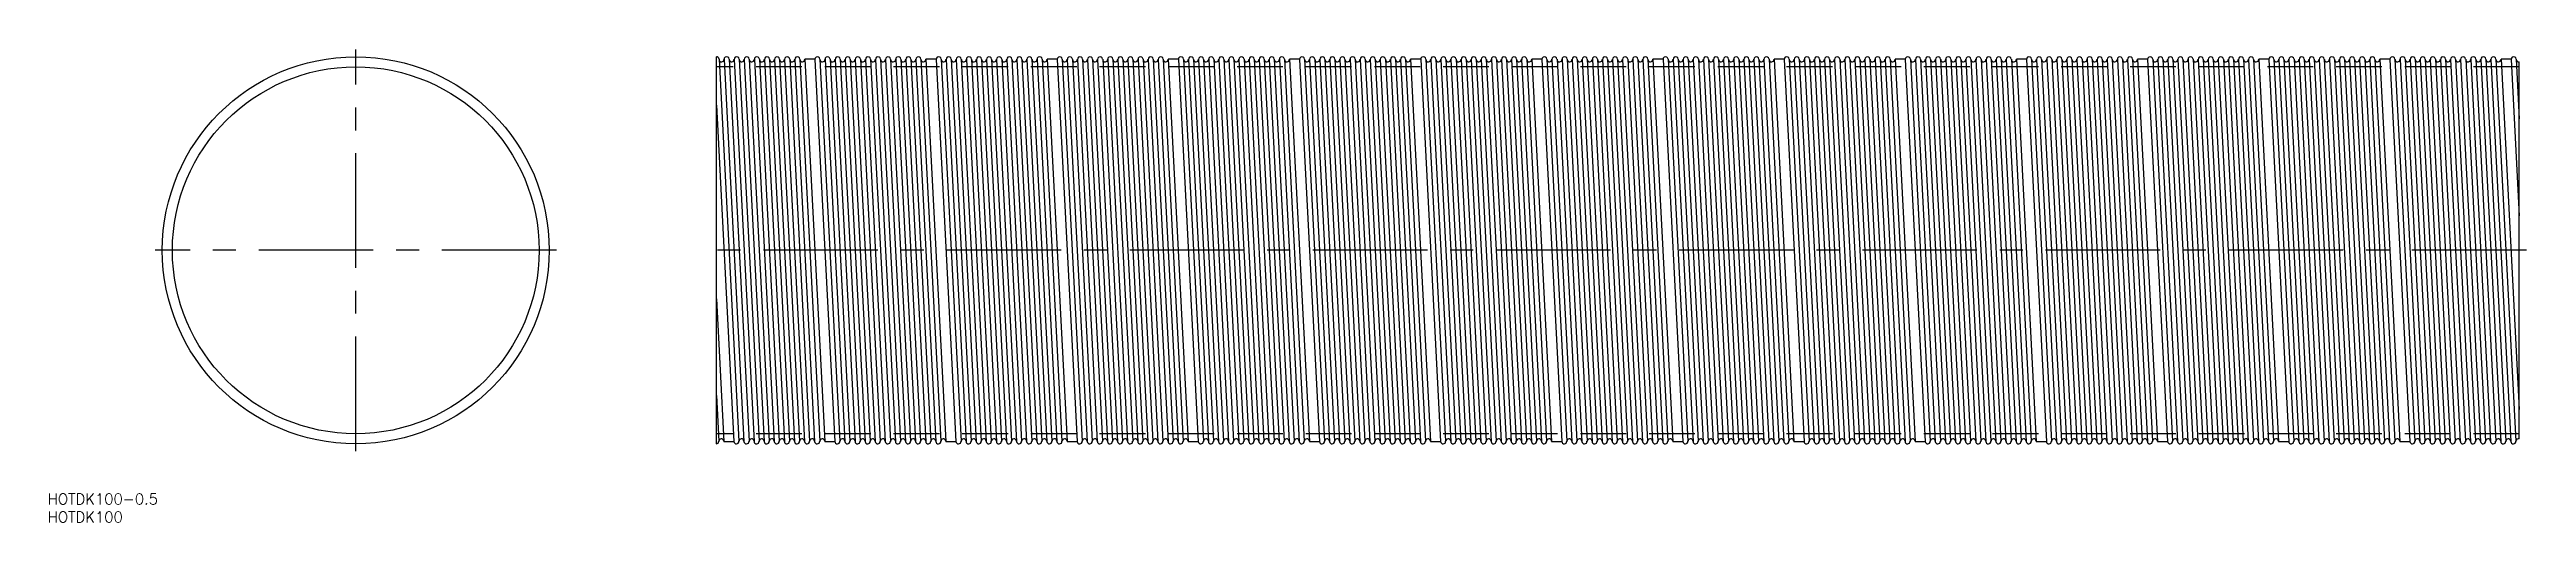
# Model space of a CAD drawing. Extents: x -85 to 602, y -75 to 56.
import ezdxf

# ---------------------------------------------------------------- set-up
doc = ezdxf.new("R2010")
doc.units = 0
doc.linetypes.add('CENTER', pattern=[50.8, 31.75, -6.35, 6.35, -6.35])
doc.linetypes.add('DASHED', pattern=[19.05, 12.7, -6.35])
doc.layers.get('0').update_dxf_attribs({"linetype": 'CONTINUOUS'})
doc.layers.add('CENTER', color=1, linetype='CENTER')
doc.styles.get("Standard").update_dxf_attribs({"font": 'txt.shx', "height": 3, "bigfont": 'bigfont.shx'})

msp = doc.modelspace()

# ---------------------------------------------------------------- linework, layer by layer
at = {"color": 7, "linetype": 'CONTINUOUS'}
for p, q in [((100, -53.65), (100, 53.65)), ((100.74, 52.99), (106.26, -52.91)), ((102.14, 52.91), (107.66, -52.99)), ((103.54, 52.99), (109.06, -52.91)), ((104.94, 52.91), (110.46, -52.99)), ((106.34, 52.99), (111.86, -52.91)), ((107.74, 52.91), (113.26, -52.99)), ((109.14, 52.99), (114.66, -52.91)), ((110.54, 52.91), (116.06, -52.99)), ((111.94, 52.99), (117.46, -52.91)), ((113.34, 52.91), (118.86, -52.99)), ((114.74, 52.99), (120.26, -52.91)), ((116.14, 52.91), (121.66, -52.99)), ((117.54, 52.99), (123.06, -52.91)), ((118.94, 52.91), (124.46, -52.99)), ((120.34, 52.99), (125.86, -52.91)), ((121.74, 52.91), (127.26, -52.99)), ((123.14, 52.99), (128.66, -52.91)), ((124.54, 52.95), (130.06, -52.95)), ((127.34, 52.95), (124.54, 52.95)), ((127.34, 52.91), (132.86, -52.99)), ((128.74, 52.99), (134.26, -52.91)), ((130.14, 52.91), (135.66, -52.99)), ((131.54, 52.99), (137.06, -52.91)), ((132.94, 52.91), (138.46, -52.99)), ((134.34, 52.99), (139.86, -52.91)), ((135.74, 52.91), (141.26, -52.99)), ((137.14, 52.99), (142.66, -52.91)), ((138.54, 52.91), (144.06, -52.99)), ((139.94, 52.99), (145.46, -52.91)), ((141.34, 52.91), (146.86, -52.99)), ((142.74, 52.99), (148.26, -52.91)), ((144.14, 52.91), (149.66, -52.99)), ((145.54, 52.99), (151.06, -52.91)), ((146.94, 52.91), (152.46, -52.99)), ((148.34, 52.99), (153.86, -52.91)), ((149.74, 52.91), (155.26, -52.99)), ((151.14, 52.99), (156.66, -52.91)), ((152.54, 52.91), (158.06, -52.99)), ((153.94, 52.99), (159.46, -52.91)), ((155.34, 52.91), (160.86, -52.99)), ((156.74, 52.99), (162.26, -52.91)), ((158.14, 52.95), (163.66, -52.95)), ((160.94, 52.95), (158.14, 52.95)), ((160.94, 52.91), (166.46, -52.99)), ((162.34, 52.99), (167.86, -52.91)), ((163.74, 52.91), (169.26, -52.99)), ((165.14, 52.99), (170.66, -52.91)), ((166.54, 52.91), (172.06, -52.99)), ((167.94, 52.99), (173.46, -52.91)), ((169.34, 52.91), (174.86, -52.99)), ((170.74, 52.99), (176.26, -52.91)), ((172.14, 52.91), (177.66, -52.99)), ((173.54, 52.99), (179.06, -52.91)), ((174.94, 52.91), (180.46, -52.99)), ((176.34, 52.99), (181.86, -52.91)), ((177.74, 52.91), (183.26, -52.99)), ((179.14, 52.99), (184.66, -52.91)), ((180.54, 52.91), (186.06, -52.99)), ((181.94, 52.99), (187.46, -52.91)), ((183.34, 52.91), (188.86, -52.99)), ((184.74, 52.99), (190.26, -52.91)), ((186.14, 52.91), (191.66, -52.99)), ((187.54, 52.99), (193.06, -52.91)), ((188.94, 52.91), (194.46, -52.99)), ((190.34, 52.99), (195.86, -52.91)), ((191.74, 52.95), (197.26, -52.95)), ((194.54, 52.95), (191.74, 52.95)), ((194.54, 52.91), (200.06, -52.99)), ((195.94, 52.99), (201.46, -52.91)), ((197.34, 52.91), (202.86, -52.99)), ((198.74, 52.99), (204.26, -52.91)), ((200.14, 52.91), (205.66, -52.99)), ((201.54, 52.99), (207.06, -52.91)), ((202.94, 52.91), (208.46, -52.99)), ((204.34, 52.99), (209.86, -52.91)), ((205.74, 52.91), (211.26, -52.99)), ((207.14, 52.99), (212.66, -52.91)), ((208.54, 52.91), (214.06, -52.99)), ((209.94, 52.99), (215.46, -52.91)), ((211.34, 52.91), (216.86, -52.99)), ((212.74, 52.99), (218.26, -52.91)), ((214.14, 52.91), (219.66, -52.99)), ((215.54, 52.99), (221.06, -52.91)), ((216.94, 52.91), (222.46, -52.99)), ((218.34, 52.99), (223.86, -52.91)), ((219.74, 52.91), (225.26, -52.99)), ((221.14, 52.99), (226.66, -52.91)), ((222.54, 52.91), (228.06, -52.99)), ((223.94, 52.99), (229.46, -52.91)), ((225.34, 52.95), (230.86, -52.95)), ((228.14, 52.95), (225.34, 52.95)), ((228.14, 52.91), (233.66, -52.99)), ((229.54, 52.99), (235.06, -52.91)), ((230.94, 52.91), (236.46, -52.99)), ((232.34, 52.99), (237.86, -52.91)), ((233.74, 52.91), (239.26, -52.99)), ((235.14, 52.99), (240.66, -52.91)), ((236.54, 52.91), (242.06, -52.99)), ((237.94, 52.99), (243.46, -52.91)), ((239.34, 52.91), (244.86, -52.99)), ((240.74, 52.99), (246.26, -52.91)), ((242.14, 52.91), (247.66, -52.99)), ((243.54, 52.99), (249.06, -52.91)), ((244.94, 52.91), (250.46, -52.99)), ((246.34, 52.99), (251.86, -52.91)), ((247.74, 52.91), (253.26, -52.99)), ((249.14, 52.99), (254.66, -52.91)), ((250.54, 52.91), (256.06, -52.99)), ((251.94, 52.99), (257.46, -52.91)), ((253.34, 52.91), (258.86, -52.99)), ((254.74, 52.99), (260.26, -52.91)), ((256.14, 52.91), (261.66, -52.99)), ((257.54, 52.99), (263.06, -52.91)), ((258.94, 52.95), (264.46, -52.95)), ((261.74, 52.95), (258.94, 52.95)), ((261.74, 52.91), (267.26, -52.99)), ((263.14, 52.99), (268.66, -52.91)), ((264.54, 52.91), (270.06, -52.99)), ((265.94, 52.99), (271.46, -52.91)), ((267.34, 52.91), (272.86, -52.99)), ((268.74, 52.99), (274.26, -52.91)), ((270.14, 52.91), (275.66, -52.99)), ((271.54, 52.99), (277.06, -52.91)), ((272.94, 52.91), (278.46, -52.99)), ((274.34, 52.99), (279.86, -52.91)), ((275.74, 52.91), (281.26, -52.99)), ((277.14, 52.99), (282.66, -52.91)), ((278.54, 52.91), (284.06, -52.99)), ((279.94, 52.99), (285.46, -52.91)), ((281.34, 52.91), (286.86, -52.99)), ((282.74, 52.99), (288.26, -52.91)), ((284.14, 52.91), (289.66, -52.99)), ((285.54, 52.99), (291.06, -52.91)), ((286.94, 52.91), (292.46, -52.99)), ((288.34, 52.99), (293.86, -52.91)), ((289.74, 52.91), (295.26, -52.99)), ((291.14, 52.99), (296.66, -52.91)), ((292.54, 52.95), (298.06, -52.95)), ((295.34, 52.95), (292.54, 52.95)), ((295.34, 52.91), (300.86, -52.99)), ((296.74, 52.99), (302.26, -52.91)), ((298.14, 52.91), (303.66, -52.99)), ((299.54, 52.99), (305.06, -52.91)), ((300.94, 52.91), (306.46, -52.99)), ((302.34, 52.99), (307.86, -52.91)), ((303.74, 52.91), (309.26, -52.99)), ((305.14, 52.99), (310.66, -52.91)), ((306.54, 52.91), (312.06, -52.99)), ((307.94, 52.99), (313.46, -52.91)), ((309.34, 52.91), (314.86, -52.99)), ((310.74, 52.99), (316.26, -52.91)), ((312.14, 52.91), (317.66, -52.99)), ((313.54, 52.99), (319.06, -52.91)), ((314.94, 52.91), (320.46, -52.99)), ((316.34, 52.99), (321.86, -52.91)), ((317.74, 52.91), (323.26, -52.99)), ((319.14, 52.99), (324.66, -52.91)), ((320.54, 52.91), (326.06, -52.99)), ((321.94, 52.99), (327.46, -52.91)), ((323.34, 52.91), (328.86, -52.99)), ((324.74, 52.99), (330.26, -52.91)), ((326.14, 52.95), (331.66, -52.95)), ((328.94, 52.95), (326.14, 52.95)), ((328.94, 52.91), (334.46, -52.99)), ((330.34, 52.99), (335.86, -52.91)), ((331.74, 52.91), (337.26, -52.99)), ((333.14, 52.99), (338.66, -52.91)), ((334.54, 52.91), (340.06, -52.99)), ((335.94, 52.99), (341.46, -52.91)), ((337.34, 52.91), (342.86, -52.99)), ((338.74, 52.99), (344.26, -52.91)), ((340.14, 52.91), (345.66, -52.99)), ((341.54, 52.99), (347.06, -52.91)), ((342.94, 52.91), (348.46, -52.99)), ((344.34, 52.99), (349.86, -52.91)), ((345.74, 52.91), (351.26, -52.99)), ((347.14, 52.99), (352.66, -52.91)), ((348.54, 52.91), (354.06, -52.99)), ((349.94, 52.99), (355.46, -52.91)), ((351.34, 52.91), (356.86, -52.99)), ((352.74, 52.99), (358.26, -52.91)), ((354.14, 52.91), (359.66, -52.99)), ((355.54, 52.99), (361.06, -52.91)), ((356.94, 52.91), (362.46, -52.99)), ((358.34, 52.99), (363.86, -52.91)), ((359.74, 52.95), (365.26, -52.95)), ((362.54, 52.95), (359.74, 52.95)), ((362.54, 52.91), (368.06, -52.99)), ((363.94, 52.99), (369.46, -52.91)), ((365.34, 52.91), (370.86, -52.99)), ((366.74, 52.99), (372.26, -52.91)), ((368.14, 52.91), (373.66, -52.99)), ((369.54, 52.99), (375.06, -52.91)), ((370.94, 52.91), (376.46, -52.99)), ((372.34, 52.99), (377.86, -52.91)), ((373.74, 52.91), (379.26, -52.99)), ((375.14, 52.99), (380.66, -52.91)), ((376.54, 52.91), (382.06, -52.99)), ((377.94, 52.99), (383.46, -52.91)), ((379.34, 52.91), (384.86, -52.99)), ((380.74, 52.99), (386.26, -52.91)), ((382.14, 52.91), (387.66, -52.99)), ((383.54, 52.99), (389.06, -52.91)), ((384.94, 52.91), (390.46, -52.99)), ((386.34, 52.99), (391.86, -52.91)), ((387.74, 52.91), (393.26, -52.99)), ((389.14, 52.99), (394.66, -52.91)), ((390.54, 52.91), (396.06, -52.99)), ((391.94, 52.99), (397.46, -52.91)), ((393.34, 52.95), (398.86, -52.95)), ((396.14, 52.95), (393.34, 52.95)), ((396.14, 52.91), (401.66, -52.99)), ((397.54, 52.99), (403.06, -52.91)), ((398.94, 52.91), (404.46, -52.99)), ((400.34, 52.99), (405.86, -52.91)), ((401.74, 52.91), (407.26, -52.99)), ((403.14, 52.99), (408.66, -52.91)), ((404.54, 52.91), (410.06, -52.99)), ((405.94, 52.99), (411.46, -52.91)), ((407.34, 52.91), (412.86, -52.99)), ((408.74, 52.99), (414.26, -52.91)), ((410.14, 52.91), (415.66, -52.99)), ((411.54, 52.99), (417.06, -52.91)), ((412.94, 52.91), (418.46, -52.99)), ((414.34, 52.99), (419.86, -52.91)), ((415.74, 52.91), (421.26, -52.99)), ((417.14, 52.99), (422.66, -52.91)), ((418.54, 52.91), (424.06, -52.99)), ((419.94, 52.99), (425.46, -52.91)), ((421.34, 52.91), (426.86, -52.99)), ((422.74, 52.99), (428.26, -52.91)), ((424.14, 52.91), (429.66, -52.99)), ((425.54, 52.99), (431.06, -52.91)), ((426.94, 52.95), (432.46, -52.95)), ((429.74, 52.95), (426.94, 52.95)), ((429.74, 52.91), (435.26, -52.99)), ((431.14, 52.99), (436.66, -52.91)), ((432.54, 52.91), (438.06, -52.99)), ((433.94, 52.99), (439.46, -52.91)), ((435.34, 52.91), (440.86, -52.99)), ((436.74, 52.99), (442.26, -52.91)), ((438.14, 52.91), (443.66, -52.99)), ((439.54, 52.99), (445.06, -52.91)), ((440.94, 52.91), (446.46, -52.99)), ((442.34, 52.99), (447.86, -52.91)), ((443.74, 52.91), (449.26, -52.99)), ((445.14, 52.99), (450.66, -52.91)), ((446.54, 52.91), (452.06, -52.99)), ((447.94, 52.99), (453.46, -52.91)), ((449.34, 52.91), (454.86, -52.99)), ((450.74, 52.99), (456.26, -52.91)), ((452.14, 52.91), (457.66, -52.99)), ((453.54, 52.99), (459.06, -52.91)), ((454.94, 52.91), (460.46, -52.99)), ((456.34, 52.99), (461.86, -52.91)), ((457.74, 52.91), (463.26, -52.99)), ((459.14, 52.99), (464.66, -52.91)), ((460.54, 52.95), (466.06, -52.95)), ((463.34, 52.95), (460.54, 52.95)), ((463.34, 52.91), (468.86, -52.99)), ((464.74, 52.99), (470.26, -52.91)), ((466.14, 52.91), (471.66, -52.99)), ((467.54, 52.99), (473.06, -52.91)), ((468.94, 52.91), (474.46, -52.99)), ((470.34, 52.99), (475.86, -52.91)), ((471.74, 52.91), (477.26, -52.99)), ((473.14, 52.99), (478.66, -52.91)), ((474.54, 52.91), (480.06, -52.99)), ((475.94, 52.99), (481.46, -52.91)), ((477.34, 52.91), (482.86, -52.99)), ((478.74, 52.99), (484.26, -52.91)), ((480.14, 52.91), (485.66, -52.99)), ((481.54, 52.99), (487.06, -52.91)), ((482.94, 52.91), (488.46, -52.99)), ((484.34, 52.99), (489.86, -52.91)), ((485.74, 52.91), (491.26, -52.99)), ((487.14, 52.99), (492.66, -52.91)), ((488.54, 52.91), (494.06, -52.99)), ((489.94, 52.99), (495.46, -52.91)), ((491.34, 52.91), (496.86, -52.99)), ((492.74, 52.99), (498.26, -52.91)), ((494.14, 52.95), (499.66, -52.95)), ((496.94, 52.95), (494.14, 52.95)), ((496.94, 52.91), (502.46, -52.99)), ((498.34, 52.99), (503.86, -52.91)), ((499.74, 52.91), (505.26, -52.99)), ((501.14, 52.99), (506.66, -52.91)), ((502.54, 52.91), (508.06, -52.99)), ((503.94, 52.99), (509.46, -52.91)), ((505.34, 52.91), (510.86, -52.99)), ((506.74, 52.99), (512.26, -52.91)), ((508.14, 52.91), (513.66, -52.99)), ((509.54, 52.99), (515.06, -52.91)), ((510.94, 52.91), (516.46, -52.99)), ((512.34, 52.99), (517.86, -52.91)), ((513.74, 52.91), (519.26, -52.99)), ((515.14, 52.99), (520.66, -52.91)), ((516.54, 52.91), (522.06, -52.99)), ((517.94, 52.99), (523.46, -52.91)), ((519.34, 52.91), (524.86, -52.99)), ((520.74, 52.99), (526.26, -52.91)), ((522.14, 52.91), (527.66, -52.99)), ((523.54, 52.99), (529.06, -52.91)), ((524.94, 52.91), (530.46, -52.99)), ((526.34, 52.99), (531.86, -52.91)), ((527.74, 52.95), (533.26, -52.95)), ((530.54, 52.95), (527.74, 52.95)), ((530.54, 52.91), (536.06, -52.99)), ((531.94, 52.99), (537.46, -52.91)), ((533.34, 52.91), (538.86, -52.99)), ((534.74, 52.99), (540.26, -52.91)), ((536.14, 52.91), (541.66, -52.99)), ((537.54, 52.99), (543.06, -52.91)), ((538.94, 52.91), (544.46, -52.99)), ((540.34, 52.99), (545.86, -52.91)), ((541.74, 52.91), (547.26, -52.99)), ((543.14, 52.99), (548.66, -52.91)), ((544.54, 52.91), (550.06, -52.99)), ((545.94, 52.99), (551.46, -52.91)), ((547.34, 52.91), (552.86, -52.99)), ((548.74, 52.99), (554.26, -52.91)), ((550.14, 52.91), (555.66, -52.99)), ((551.54, 52.99), (557.06, -52.91)), ((552.94, 52.91), (558.46, -52.99)), ((554.34, 52.99), (559.86, -52.91)), ((555.74, 52.91), (561.26, -52.99)), ((557.14, 52.99), (562.66, -52.91)), ((558.54, 52.91), (564.06, -52.99)), ((559.94, 52.99), (565.46, -52.91)), ((561.34, 52.95), (566.86, -52.95)), ((564.14, 52.95), (561.34, 52.95)), ((564.14, 52.91), (569.66, -52.99)), ((565.54, 52.99), (571.06, -52.91)), ((566.94, 52.91), (572.46, -52.99)), ((568.34, 52.99), (573.86, -52.91)), ((569.74, 52.91), (575.26, -52.99)), ((571.14, 52.99), (576.66, -52.91)), ((572.54, 52.91), (578.06, -52.99)), ((573.94, 52.99), (579.46, -52.91)), ((575.34, 52.91), (580.86, -52.99)), ((576.74, 52.99), (582.26, -52.91)), ((578.14, 52.91), (583.66, -52.99)), ((579.54, 52.99), (585.06, -52.91)), ((580.94, 52.91), (586.46, -52.99)), ((582.34, 52.99), (587.86, -52.91)), ((583.74, 52.91), (589.26, -52.99)), ((585.14, 52.99), (590.66, -52.91)), ((586.54, 52.91), (592.06, -52.99)), ((587.94, 52.99), (593.46, -52.91)), ((589.34, 52.91), (594.86, -52.99)), ((590.74, 52.99), (596.26, -52.91)), ((592.14, 52.91), (597.66, -52.99)), ((593.54, 52.99), (599.06, -52.91)), ((594.94, 52.95), (600, -44.09)), ((597.74, 52.95), (594.94, 52.95)), ((597.74, 52.91), (600, 9.56)), ((599.14, 52.99), (600, 36.42)), ((600, -52.29), (600, 52.27)), ((100, 40.22), (104.86, -52.99)), ((100, -13.42), (102.06, -52.95)), ((100, -40.22), (100.66, -52.91)), ((102.06, -52.95), (104.86, -52.95)), ((130.06, -52.95), (132.86, -52.95)), ((163.66, -52.95), (166.46, -52.95)), ((197.26, -52.95), (200.06, -52.95)), ((230.86, -52.95), (233.66, -52.95)), ((264.46, -52.95), (267.26, -52.95)), ((298.06, -52.95), (300.86, -52.95)), ((331.66, -52.95), (334.46, -52.95)), ((365.26, -52.95), (368.06, -52.95)), ((398.86, -52.95), (401.66, -52.95)), ((432.46, -52.95), (435.26, -52.95)), ((466.06, -52.95), (468.86, -52.95)), ((499.66, -52.95), (502.46, -52.95)), ((533.26, -52.95), (536.06, -52.95)), ((566.86, -52.95), (569.66, -52.95))]:
    msp.add_line(p, q, dxfattribs=at)
at = {"color": 3, "linetype": 'DASHED'}
for p, q in [((600, 50.85), (100, 50.85)), ((600, -50.85), (100, -50.85))]:
    msp.add_line(p, q, dxfattribs=at)
at = {"color": 7, "linetype": 'CONTINUOUS'}
for radius in [53.65, 50.85]:
    msp.add_circle((0, 0), radius, dxfattribs=at)
for centre, start, end in [((100.04, 52.95), 2.98756, 92.99163), ((101.44, 52.95), 187.21309, 0), ((102.84, 52.95), 2.98756, 182.98756), ((104.24, 52.95), 187.21309, 0), ((105.64, 52.95), 2.98756, 182.98756), ((107.04, 52.95), 187.21309, 0), ((108.44, 52.95), 2.98756, 182.98756), ((109.84, 52.95), 187.21309, 0), ((111.24, 52.95), 2.98756, 182.98756), ((112.64, 52.95), 187.21309, 0), ((114.04, 52.95), 2.98756, 182.98756), ((115.44, 52.95), 187.21309, 0), ((116.84, 52.95), 2.98756, 182.98756), ((118.24, 52.95), 187.21309, 0), ((119.64, 52.95), 2.98756, 182.98756), ((121.04, 52.95), 187.21309, 0), ((122.44, 52.95), 2.98756, 182.98756), ((123.84, 52.95), 187.21309, 0), ((128.04, 52.95), 2.98756, 182.98756), ((129.44, 52.95), 187.21309, 0), ((130.84, 52.95), 2.98756, 182.98756), ((132.24, 52.95), 187.21309, 0), ((133.64, 52.95), 2.98756, 182.98756), ((135.04, 52.95), 187.21309, 0), ((136.44, 52.95), 2.98756, 182.98756), ((137.84, 52.95), 187.21309, 0), ((139.24, 52.95), 2.98756, 182.98756), ((140.64, 52.95), 187.21309, 0), ((142.04, 52.95), 2.98756, 182.98756), ((143.44, 52.95), 187.21309, 0), ((144.84, 52.95), 2.98756, 182.98756), ((146.24, 52.95), 187.21309, 0), ((147.64, 52.95), 2.98756, 182.98756), ((149.04, 52.95), 187.21309, 0), ((150.44, 52.95), 2.98756, 182.98756), ((151.84, 52.95), 187.21309, 0), ((153.24, 52.95), 2.98756, 182.98756), ((154.64, 52.95), 187.21309, 0), ((156.04, 52.95), 2.98756, 182.98756), ((157.44, 52.95), 187.21309, 0), ((161.64, 52.95), 2.98756, 182.98756), ((163.04, 52.95), 187.21309, 0), ((164.44, 52.95), 2.98756, 182.98756), ((165.84, 52.95), 187.21309, 0), ((167.24, 52.95), 2.98756, 182.98756), ((168.64, 52.95), 187.21309, 0), ((170.04, 52.95), 2.98756, 182.98756), ((171.44, 52.95), 187.21309, 0), ((172.84, 52.95), 2.98756, 182.98756), ((174.24, 52.95), 187.21309, 0), ((175.64, 52.95), 2.98756, 182.98756), ((177.04, 52.95), 187.21309, 0), ((178.44, 52.95), 2.98756, 182.98756), ((179.84, 52.95), 187.21309, 0), ((181.24, 52.95), 2.98756, 182.98756), ((182.64, 52.95), 187.21309, 0), ((184.04, 52.95), 2.98756, 182.98756), ((185.44, 52.95), 187.21309, 0), ((186.84, 52.95), 2.98756, 182.98756), ((188.24, 52.95), 187.21309, 0), ((189.64, 52.95), 2.98756, 182.98756), ((191.04, 52.95), 187.21309, 0), ((195.24, 52.95), 2.98756, 182.98756), ((196.64, 52.95), 187.21309, 0), ((198.04, 52.95), 2.98756, 182.98756), ((199.44, 52.95), 187.21309, 0), ((200.84, 52.95), 2.98756, 182.98756), ((202.24, 52.95), 187.21309, 0), ((203.64, 52.95), 2.98756, 182.98756), ((205.04, 52.95), 187.21309, 0), ((206.44, 52.95), 2.98756, 182.98756), ((207.84, 52.95), 187.21309, 0), ((209.24, 52.95), 2.98756, 182.98756), ((210.64, 52.95), 187.21309, 0), ((212.04, 52.95), 2.98756, 182.98756), ((213.44, 52.95), 187.21309, 0), ((214.84, 52.95), 2.98756, 182.98756), ((216.24, 52.95), 187.21309, 0), ((217.64, 52.95), 2.98756, 182.98756), ((219.04, 52.95), 187.21309, 0), ((220.44, 52.95), 2.98756, 182.98756), ((221.84, 52.95), 187.21309, 0), ((223.24, 52.95), 2.98756, 182.98756), ((224.64, 52.95), 187.21309, 0), ((228.84, 52.95), 2.98756, 182.98756), ((230.24, 52.95), 187.21309, 0), ((231.64, 52.95), 2.98756, 182.98756), ((233.04, 52.95), 187.21309, 0), ((234.44, 52.95), 2.98756, 182.98756), ((235.84, 52.95), 187.21309, 0), ((237.24, 52.95), 2.98756, 182.98756), ((238.64, 52.95), 187.21309, 0), ((240.04, 52.95), 2.98756, 182.98756), ((241.44, 52.95), 187.21309, 0), ((242.84, 52.95), 2.98756, 182.98756), ((244.24, 52.95), 187.21309, 0), ((245.64, 52.95), 2.98756, 182.98756), ((247.04, 52.95), 187.21309, 0), ((248.44, 52.95), 2.98756, 182.98756), ((249.84, 52.95), 187.21309, 0), ((251.24, 52.95), 2.98756, 182.98756), ((252.64, 52.95), 187.21309, 0), ((254.04, 52.95), 2.98756, 182.98756), ((255.44, 52.95), 187.21309, 0), ((256.84, 52.95), 2.98756, 182.98756), ((258.24, 52.95), 187.21309, 0), ((262.44, 52.95), 2.98756, 182.98756), ((263.84, 52.95), 187.21309, 0), ((265.24, 52.95), 2.98756, 182.98756), ((266.64, 52.95), 187.21309, 0), ((268.04, 52.95), 2.98756, 182.98756), ((269.44, 52.95), 187.21309, 0), ((270.84, 52.95), 2.98756, 182.98756), ((272.24, 52.95), 187.21309, 0), ((273.64, 52.95), 2.98756, 182.98756), ((275.04, 52.95), 187.21309, 0), ((276.44, 52.95), 2.98756, 182.98756), ((277.84, 52.95), 187.21309, 0), ((279.24, 52.95), 2.98756, 182.98756), ((280.64, 52.95), 187.21309, 0), ((282.04, 52.95), 2.98756, 182.98756), ((283.44, 52.95), 187.21309, 0), ((284.84, 52.95), 2.98756, 182.98756), ((286.24, 52.95), 187.21309, 0), ((287.64, 52.95), 2.98756, 182.98756), ((289.04, 52.95), 187.21309, 0), ((290.44, 52.95), 2.98756, 182.98756), ((291.84, 52.95), 187.21309, 0), ((296.04, 52.95), 2.98756, 182.98756), ((297.44, 52.95), 187.21309, 0), ((298.84, 52.95), 2.98756, 182.98756), ((300.24, 52.95), 187.21309, 0), ((301.64, 52.95), 2.98756, 182.98756), ((303.04, 52.95), 187.21309, 0), ((304.44, 52.95), 2.98756, 182.98756), ((305.84, 52.95), 187.21309, 0), ((307.24, 52.95), 2.98756, 182.98756), ((308.64, 52.95), 187.21309, 0), ((310.04, 52.95), 2.98756, 182.98756), ((311.44, 52.95), 187.21309, 0), ((312.84, 52.95), 2.98756, 182.98756), ((314.24, 52.95), 187.21309, 0), ((315.64, 52.95), 2.98756, 182.98756), ((317.04, 52.95), 187.21309, 0), ((318.44, 52.95), 2.98756, 182.98756), ((319.84, 52.95), 187.21309, 0), ((321.24, 52.95), 2.98756, 182.98756), ((322.64, 52.95), 187.21309, 0), ((324.04, 52.95), 2.98756, 182.98756), ((325.44, 52.95), 187.21309, 0), ((329.64, 52.95), 2.98756, 182.98756), ((331.04, 52.95), 187.21309, 0), ((332.44, 52.95), 2.98756, 182.98756), ((333.84, 52.95), 187.21309, 0), ((335.24, 52.95), 2.98756, 182.98756), ((336.64, 52.95), 187.21309, 0), ((338.04, 52.95), 2.98756, 182.98756), ((339.44, 52.95), 187.21309, 0), ((340.84, 52.95), 2.98756, 182.98756), ((342.24, 52.95), 187.21309, 0), ((343.64, 52.95), 2.98756, 182.98756), ((345.04, 52.95), 187.21309, 0), ((346.44, 52.95), 2.98756, 182.98756), ((347.84, 52.95), 187.21309, 0), ((349.24, 52.95), 2.98756, 182.98756), ((350.64, 52.95), 187.21309, 0), ((352.04, 52.95), 2.98756, 182.98756), ((353.44, 52.95), 187.21309, 0), ((354.84, 52.95), 2.98756, 182.98756), ((356.24, 52.95), 187.21309, 0), ((357.64, 52.95), 2.98756, 182.98756), ((359.04, 52.95), 187.21309, 0), ((363.24, 52.95), 2.98756, 182.98756), ((364.64, 52.95), 187.21309, 0), ((366.04, 52.95), 2.98756, 182.98756), ((367.44, 52.95), 187.21309, 0), ((368.84, 52.95), 2.98756, 182.98756), ((370.24, 52.95), 187.21309, 0), ((371.64, 52.95), 2.98756, 182.98756), ((373.04, 52.95), 187.21309, 0), ((374.44, 52.95), 2.98756, 182.98756), ((375.84, 52.95), 187.21309, 0), ((377.24, 52.95), 2.98756, 182.98756), ((378.64, 52.95), 187.21309, 0), ((380.04, 52.95), 2.98756, 182.98756), ((381.44, 52.95), 187.21309, 0), ((382.84, 52.95), 2.98756, 182.98756), ((384.24, 52.95), 187.21309, 0), ((385.64, 52.95), 2.98756, 182.98756), ((387.04, 52.95), 187.21309, 0), ((388.44, 52.95), 2.98756, 182.98756), ((389.84, 52.95), 187.21309, 0), ((391.24, 52.95), 2.98756, 182.98756), ((392.64, 52.95), 187.21309, 0), ((396.84, 52.95), 2.98756, 182.98756), ((398.24, 52.95), 187.21309, 0), ((399.64, 52.95), 2.98756, 182.98756), ((401.04, 52.95), 187.21309, 0), ((402.44, 52.95), 2.98756, 182.98756), ((403.84, 52.95), 187.21309, 0), ((405.24, 52.95), 2.98756, 182.98756), ((406.64, 52.95), 187.21309, 0), ((408.04, 52.95), 2.98756, 182.98756), ((409.44, 52.95), 187.21309, 0), ((410.84, 52.95), 2.98756, 182.98756), ((412.24, 52.95), 187.21309, 0), ((413.64, 52.95), 2.98756, 182.98756), ((415.04, 52.95), 187.21309, 0), ((416.44, 52.95), 2.98756, 182.98756), ((417.84, 52.95), 187.21309, 0), ((419.24, 52.95), 2.98756, 182.98756), ((420.64, 52.95), 187.21309, 0), ((422.04, 52.95), 2.98756, 182.98756), ((423.44, 52.95), 187.21309, 0), ((424.84, 52.95), 2.98756, 182.98756), ((426.24, 52.95), 187.21309, 0), ((430.44, 52.95), 2.98756, 182.98756), ((431.84, 52.95), 187.21309, 0), ((433.24, 52.95), 2.98756, 182.98756), ((434.64, 52.95), 187.21309, 0), ((436.04, 52.95), 2.98756, 182.98756), ((437.44, 52.95), 187.21309, 0), ((438.84, 52.95), 2.98756, 182.98756), ((440.24, 52.95), 187.21309, 0), ((441.64, 52.95), 2.98756, 182.98756), ((443.04, 52.95), 187.21309, 0), ((444.44, 52.95), 2.98756, 182.98756), ((445.84, 52.95), 187.21309, 0), ((447.24, 52.95), 2.98756, 182.98756), ((448.64, 52.95), 187.21309, 0), ((450.04, 52.95), 2.98756, 182.98756), ((451.44, 52.95), 187.21309, 0), ((452.84, 52.95), 2.98756, 182.98756), ((454.24, 52.95), 187.21309, 0), ((455.64, 52.95), 2.98756, 182.98756), ((457.04, 52.95), 187.21309, 0), ((458.44, 52.95), 2.98756, 182.98756), ((459.84, 52.95), 187.21309, 0), ((464.04, 52.95), 2.98756, 182.98756), ((465.44, 52.95), 187.21309, 0), ((466.84, 52.95), 2.98756, 182.98756), ((468.24, 52.95), 187.21309, 0), ((469.64, 52.95), 2.98756, 182.98756), ((471.04, 52.95), 187.21309, 0), ((472.44, 52.95), 2.98756, 182.98756), ((473.84, 52.95), 187.21309, 0), ((475.24, 52.95), 2.98756, 182.98756), ((476.64, 52.95), 187.21309, 0), ((478.04, 52.95), 2.98756, 182.98756), ((479.44, 52.95), 187.21309, 0), ((480.84, 52.95), 2.98756, 182.98756), ((482.24, 52.95), 187.21309, 0), ((483.64, 52.95), 2.98756, 182.98756), ((485.04, 52.95), 187.21309, 0), ((486.44, 52.95), 2.98756, 182.98756), ((487.84, 52.95), 187.21309, 0), ((489.24, 52.95), 2.98756, 182.98756), ((490.64, 52.95), 187.21309, 0), ((492.04, 52.95), 2.98756, 182.98756), ((493.44, 52.95), 187.21309, 0), ((497.64, 52.95), 2.98756, 182.98756), ((499.04, 52.95), 187.21309, 0), ((500.44, 52.95), 2.98756, 182.98756), ((501.84, 52.95), 187.21309, 0), ((503.24, 52.95), 2.98756, 182.98756), ((504.64, 52.95), 187.21309, 0), ((506.04, 52.95), 2.98756, 182.98756), ((507.44, 52.95), 187.21309, 0), ((508.84, 52.95), 2.98756, 182.98756), ((510.24, 52.95), 187.21309, 0), ((511.64, 52.95), 2.98756, 182.98756), ((513.04, 52.95), 187.21309, 0), ((514.44, 52.95), 2.98756, 182.98756), ((515.84, 52.95), 187.21309, 0), ((517.24, 52.95), 2.98756, 182.98756), ((518.64, 52.95), 187.21309, 0), ((520.04, 52.95), 2.98756, 182.98756), ((521.44, 52.95), 187.21309, 0), ((522.84, 52.95), 2.98756, 182.98756), ((524.24, 52.95), 187.21309, 0), ((525.64, 52.95), 2.98756, 182.98756), ((527.04, 52.95), 187.21309, 0), ((531.24, 52.95), 2.98756, 182.98756), ((532.64, 52.95), 187.21309, 0), ((534.04, 52.95), 2.98756, 182.98756), ((535.44, 52.95), 187.21309, 0), ((536.84, 52.95), 2.98756, 182.98756), ((538.24, 52.95), 187.21309, 0), ((539.64, 52.95), 2.98756, 182.98756), ((541.04, 52.95), 187.21309, 0), ((542.44, 52.95), 2.98756, 182.98756), ((543.84, 52.95), 187.21309, 0), ((545.24, 52.95), 2.98756, 182.98756), ((546.64, 52.95), 187.21309, 0), ((548.04, 52.95), 2.98756, 182.98756), ((549.44, 52.95), 187.21309, 0), ((550.84, 52.95), 2.98756, 182.98756), ((552.24, 52.95), 187.21309, 0), ((553.64, 52.95), 2.98756, 182.98756), ((555.04, 52.95), 187.21309, 0), ((556.44, 52.95), 2.98756, 182.98756), ((557.84, 52.95), 187.21309, 0), ((559.24, 52.95), 2.98756, 182.98756), ((560.64, 52.95), 187.21309, 0), ((564.84, 52.95), 2.98756, 182.98756), ((566.24, 52.95), 187.21309, 0), ((567.64, 52.95), 2.98756, 182.98756), ((569.04, 52.95), 187.21309, 0), ((570.44, 52.95), 2.98756, 182.98756), ((571.84, 52.95), 187.21309, 0), ((573.24, 52.95), 2.98756, 182.98756), ((574.64, 52.95), 187.21309, 0), ((576.04, 52.95), 2.98756, 182.98756), ((577.44, 52.95), 187.21309, 0), ((578.84, 52.95), 2.98756, 182.98756), ((580.24, 52.95), 187.21309, 0), ((581.64, 52.95), 2.98756, 182.98756), ((583.04, 52.95), 187.21309, 0), ((584.44, 52.95), 2.98756, 182.98756), ((585.84, 52.95), 187.21309, 0), ((587.24, 52.95), 2.98756, 182.98756), ((588.64, 52.95), 187.21309, 0), ((590.04, 52.95), 2.98756, 182.98756), ((591.44, 52.95), 187.21309, 0), ((592.84, 52.95), 2.98756, 182.98756), ((594.24, 52.95), 187.21309, 0), ((598.44, 52.95), 2.98756, 182.98756), ((599.84, 52.95), 187.21309, 283.50464), ((99.96, -52.95), 272.99163, 2.98756), ((101.36, -52.95), 7.21309, 180), ((105.56, -52.95), 182.98756, 2.98756), ((106.96, -52.95), 7.21309, 180), ((108.36, -52.95), 182.98756, 2.98756), ((109.76, -52.95), 7.21309, 180), ((111.16, -52.95), 182.98756, 2.98756), ((112.56, -52.95), 7.21309, 180), ((113.96, -52.95), 182.98756, 2.98756), ((115.36, -52.95), 7.21309, 180), ((116.76, -52.95), 182.98756, 2.98756), ((118.16, -52.95), 7.21309, 180), ((119.56, -52.95), 182.98756, 2.98756), ((120.96, -52.95), 7.21309, 180), ((122.36, -52.95), 182.98756, 2.98756), ((123.76, -52.95), 7.21309, 180), ((125.16, -52.95), 182.98756, 2.98756), ((126.56, -52.95), 7.21309, 180), ((127.96, -52.95), 182.98756, 2.98756), ((129.36, -52.95), 7.21309, 180), ((133.56, -52.95), 182.98756, 2.98756), ((134.96, -52.95), 7.21309, 180), ((136.36, -52.95), 182.98756, 2.98756), ((137.76, -52.95), 7.21309, 180), ((139.16, -52.95), 182.98756, 2.98756), ((140.56, -52.95), 7.21309, 180), ((141.96, -52.95), 182.98756, 2.98756), ((143.36, -52.95), 7.21309, 180), ((144.76, -52.95), 182.98756, 2.98756), ((146.16, -52.95), 7.21309, 180), ((147.56, -52.95), 182.98756, 2.98756), ((148.96, -52.95), 7.21309, 180), ((150.36, -52.95), 182.98756, 2.98756), ((151.76, -52.95), 7.21309, 180), ((153.16, -52.95), 182.98756, 2.98756), ((154.56, -52.95), 7.21309, 180), ((155.96, -52.95), 182.98756, 2.98756), ((157.36, -52.95), 7.21309, 180), ((158.76, -52.95), 182.98756, 2.98756), ((160.16, -52.95), 7.21309, 180), ((161.56, -52.95), 182.98756, 2.98756), ((162.96, -52.95), 7.21309, 180), ((167.16, -52.95), 182.98756, 2.98756), ((168.56, -52.95), 7.21309, 180), ((169.96, -52.95), 182.98756, 2.98756), ((171.36, -52.95), 7.21309, 180), ((172.76, -52.95), 182.98756, 2.98756), ((174.16, -52.95), 7.21309, 180), ((175.56, -52.95), 182.98756, 2.98756), ((176.96, -52.95), 7.21309, 180), ((178.36, -52.95), 182.98756, 2.98756), ((179.76, -52.95), 7.21309, 180), ((181.16, -52.95), 182.98756, 2.98756), ((182.56, -52.95), 7.21309, 180), ((183.96, -52.95), 182.98756, 2.98756), ((185.36, -52.95), 7.21309, 180), ((186.76, -52.95), 182.98756, 2.98756), ((188.16, -52.95), 7.21309, 180), ((189.56, -52.95), 182.98756, 2.98756), ((190.96, -52.95), 7.21309, 180), ((192.36, -52.95), 182.98756, 2.98756), ((193.76, -52.95), 7.21309, 180), ((195.16, -52.95), 182.98756, 2.98756), ((196.56, -52.95), 7.21309, 180), ((200.76, -52.95), 182.98756, 2.98756), ((202.16, -52.95), 7.21309, 180), ((203.56, -52.95), 182.98756, 2.98756), ((204.96, -52.95), 7.21309, 180), ((206.36, -52.95), 182.98756, 2.98756), ((207.76, -52.95), 7.21309, 180), ((209.16, -52.95), 182.98756, 2.98756), ((210.56, -52.95), 7.21309, 180), ((211.96, -52.95), 182.98756, 2.98756), ((213.36, -52.95), 7.21309, 180), ((214.76, -52.95), 182.98756, 2.98756), ((216.16, -52.95), 7.21309, 180), ((217.56, -52.95), 182.98756, 2.98756), ((218.96, -52.95), 7.21309, 180), ((220.36, -52.95), 182.98756, 2.98756), ((221.76, -52.95), 7.21309, 180), ((223.16, -52.95), 182.98756, 2.98756), ((224.56, -52.95), 7.21309, 180), ((225.96, -52.95), 182.98756, 2.98756), ((227.36, -52.95), 7.21309, 180), ((228.76, -52.95), 182.98756, 2.98756), ((230.16, -52.95), 7.21309, 180), ((234.36, -52.95), 182.98756, 2.98756), ((235.76, -52.95), 7.21309, 180), ((237.16, -52.95), 182.98756, 2.98756), ((238.56, -52.95), 7.21309, 180), ((239.96, -52.95), 182.98756, 2.98756), ((241.36, -52.95), 7.21309, 180), ((242.76, -52.95), 182.98756, 2.98756), ((244.16, -52.95), 7.21309, 180), ((245.56, -52.95), 182.98756, 2.98756), ((246.96, -52.95), 7.21309, 180), ((248.36, -52.95), 182.98756, 2.98756), ((249.76, -52.95), 7.21309, 180), ((251.16, -52.95), 182.98756, 2.98756), ((252.56, -52.95), 7.21309, 180), ((253.96, -52.95), 182.98756, 2.98756), ((255.36, -52.95), 7.21309, 180), ((256.76, -52.95), 182.98756, 2.98756), ((258.16, -52.95), 7.21309, 180), ((259.56, -52.95), 182.98756, 2.98756), ((260.96, -52.95), 7.21309, 180), ((262.36, -52.95), 182.98756, 2.98756), ((263.76, -52.95), 7.21309, 180), ((267.96, -52.95), 182.98756, 2.98756), ((269.36, -52.95), 7.21309, 180), ((270.76, -52.95), 182.98756, 2.98756), ((272.16, -52.95), 7.21309, 180), ((273.56, -52.95), 182.98756, 2.98756), ((274.96, -52.95), 7.21309, 180), ((276.36, -52.95), 182.98756, 2.98756), ((277.76, -52.95), 7.21309, 180), ((279.16, -52.95), 182.98756, 2.98756), ((280.56, -52.95), 7.21309, 180), ((281.96, -52.95), 182.98756, 2.98756), ((283.36, -52.95), 7.21309, 180), ((284.76, -52.95), 182.98756, 2.98756), ((286.16, -52.95), 7.21309, 180), ((287.56, -52.95), 182.98756, 2.98756), ((288.96, -52.95), 7.21309, 180), ((290.36, -52.95), 182.98756, 2.98756), ((291.76, -52.95), 7.21309, 180), ((293.16, -52.95), 182.98756, 2.98756), ((294.56, -52.95), 7.21309, 180), ((295.96, -52.95), 182.98756, 2.98756), ((297.36, -52.95), 7.21309, 180), ((301.56, -52.95), 182.98756, 2.98756), ((302.96, -52.95), 7.21309, 180), ((304.36, -52.95), 182.98756, 2.98756), ((305.76, -52.95), 7.21309, 180), ((307.16, -52.95), 182.98756, 2.98756), ((308.56, -52.95), 7.21309, 180), ((309.96, -52.95), 182.98756, 2.98756), ((311.36, -52.95), 7.21309, 180), ((312.76, -52.95), 182.98756, 2.98756), ((314.16, -52.95), 7.21309, 180), ((315.56, -52.95), 182.98756, 2.98756), ((316.96, -52.95), 7.21309, 180), ((318.36, -52.95), 182.98756, 2.98756), ((319.76, -52.95), 7.21309, 180), ((321.16, -52.95), 182.98756, 2.98756), ((322.56, -52.95), 7.21309, 180), ((323.96, -52.95), 182.98756, 2.98756), ((325.36, -52.95), 7.21309, 180), ((326.76, -52.95), 182.98756, 2.98756), ((328.16, -52.95), 7.21309, 180), ((329.56, -52.95), 182.98756, 2.98756), ((330.96, -52.95), 7.21309, 180), ((335.16, -52.95), 182.98756, 2.98756), ((336.56, -52.95), 7.21309, 180), ((337.96, -52.95), 182.98756, 2.98756), ((339.36, -52.95), 7.21309, 180), ((340.76, -52.95), 182.98756, 2.98756), ((342.16, -52.95), 7.21309, 180), ((343.56, -52.95), 182.98756, 2.98756), ((344.96, -52.95), 7.21309, 180), ((346.36, -52.95), 182.98756, 2.98756), ((347.76, -52.95), 7.21309, 180), ((349.16, -52.95), 182.98756, 2.98756), ((350.56, -52.95), 7.21309, 180), ((351.96, -52.95), 182.98756, 2.98756), ((353.36, -52.95), 7.21309, 180), ((354.76, -52.95), 182.98756, 2.98756), ((356.16, -52.95), 7.21309, 180), ((357.56, -52.95), 182.98756, 2.98756), ((358.96, -52.95), 7.21309, 180), ((360.36, -52.95), 182.98756, 2.98756), ((361.76, -52.95), 7.21309, 180), ((363.16, -52.95), 182.98756, 2.98756), ((364.56, -52.95), 7.21309, 180), ((368.76, -52.95), 182.98756, 2.98756), ((370.16, -52.95), 7.21309, 180), ((371.56, -52.95), 182.98756, 2.98756), ((372.96, -52.95), 7.21309, 180), ((374.36, -52.95), 182.98756, 2.98756), ((375.76, -52.95), 7.21309, 180), ((377.16, -52.95), 182.98756, 2.98756), ((378.56, -52.95), 7.21309, 180), ((379.96, -52.95), 182.98756, 2.98756), ((381.36, -52.95), 7.21309, 180), ((382.76, -52.95), 182.98756, 2.98756), ((384.16, -52.95), 7.21309, 180), ((385.56, -52.95), 182.98756, 2.98756), ((386.96, -52.95), 7.21309, 180), ((388.36, -52.95), 182.98756, 2.98756), ((389.76, -52.95), 7.21309, 180), ((391.16, -52.95), 182.98756, 2.98756), ((392.56, -52.95), 7.21309, 180), ((393.96, -52.95), 182.98756, 2.98756), ((395.36, -52.95), 7.21309, 180), ((396.76, -52.95), 182.98756, 2.98756), ((398.16, -52.95), 7.21309, 180), ((402.36, -52.95), 182.98756, 2.98756), ((403.76, -52.95), 7.21309, 180), ((405.16, -52.95), 182.98756, 2.98756), ((406.56, -52.95), 7.21309, 180), ((407.96, -52.95), 182.98756, 2.98756), ((409.36, -52.95), 7.21309, 180), ((410.76, -52.95), 182.98756, 2.98756), ((412.16, -52.95), 7.21309, 180), ((413.56, -52.95), 182.98756, 2.98756), ((414.96, -52.95), 7.21309, 180), ((416.36, -52.95), 182.98756, 2.98756), ((417.76, -52.95), 7.21309, 180), ((419.16, -52.95), 182.98756, 2.98756), ((420.56, -52.95), 7.21309, 180), ((421.96, -52.95), 182.98756, 2.98756), ((423.36, -52.95), 7.21309, 180), ((424.76, -52.95), 182.98756, 2.98756), ((426.16, -52.95), 7.21309, 180), ((427.56, -52.95), 182.98756, 2.98756), ((428.96, -52.95), 7.21309, 180), ((430.36, -52.95), 182.98756, 2.98756), ((431.76, -52.95), 7.21309, 180), ((435.96, -52.95), 182.98756, 2.98756), ((437.36, -52.95), 7.21309, 180), ((438.76, -52.95), 182.98756, 2.98756), ((440.16, -52.95), 7.21309, 180), ((441.56, -52.95), 182.98756, 2.98756), ((442.96, -52.95), 7.21309, 180), ((444.36, -52.95), 182.98756, 2.98756), ((445.76, -52.95), 7.21309, 180), ((447.16, -52.95), 182.98756, 2.98756), ((448.56, -52.95), 7.21309, 180), ((449.96, -52.95), 182.98756, 2.98756), ((451.36, -52.95), 7.21309, 180), ((452.76, -52.95), 182.98756, 2.98756), ((454.16, -52.95), 7.21309, 180), ((455.56, -52.95), 182.98756, 2.98756), ((456.96, -52.95), 7.21309, 180), ((458.36, -52.95), 182.98756, 2.98756), ((459.76, -52.95), 7.21309, 180), ((461.16, -52.95), 182.98756, 2.98756), ((462.56, -52.95), 7.21309, 180), ((463.96, -52.95), 182.98756, 2.98756), ((465.36, -52.95), 7.21309, 180), ((469.56, -52.95), 182.98756, 2.98756), ((470.96, -52.95), 7.21309, 180), ((472.36, -52.95), 182.98756, 2.98756), ((473.76, -52.95), 7.21309, 180), ((475.16, -52.95), 182.98756, 2.98756), ((476.56, -52.95), 7.21309, 180), ((477.96, -52.95), 182.98756, 2.98756), ((479.36, -52.95), 7.21309, 180), ((480.76, -52.95), 182.98756, 2.98756), ((482.16, -52.95), 7.21309, 180), ((483.56, -52.95), 182.98756, 2.98756), ((484.96, -52.95), 7.21309, 180), ((486.36, -52.95), 182.98756, 2.98756), ((487.76, -52.95), 7.21309, 180), ((489.16, -52.95), 182.98756, 2.98756), ((490.56, -52.95), 7.21309, 180), ((491.96, -52.95), 182.98756, 2.98756), ((493.36, -52.95), 7.21309, 180), ((494.76, -52.95), 182.98756, 2.98756), ((496.16, -52.95), 7.21309, 180), ((497.56, -52.95), 182.98756, 2.98756), ((498.96, -52.95), 7.21309, 180), ((503.16, -52.95), 182.98756, 2.98756), ((504.56, -52.95), 7.21309, 180), ((505.96, -52.95), 182.98756, 2.98756), ((507.36, -52.95), 7.21309, 180), ((508.76, -52.95), 182.98756, 2.98756), ((510.16, -52.95), 7.21309, 180), ((511.56, -52.95), 182.98756, 2.98756), ((512.96, -52.95), 7.21309, 180), ((514.36, -52.95), 182.98756, 2.98756), ((515.76, -52.95), 7.21309, 180), ((517.16, -52.95), 182.98756, 2.98756), ((518.56, -52.95), 7.21309, 180), ((519.96, -52.95), 182.98756, 2.98756), ((521.36, -52.95), 7.21309, 180), ((522.76, -52.95), 182.98756, 2.98756), ((524.16, -52.95), 7.21309, 180), ((525.56, -52.95), 182.98756, 2.98756), ((526.96, -52.95), 7.21309, 180), ((528.36, -52.95), 182.98756, 2.98756), ((529.76, -52.95), 7.21309, 180), ((531.16, -52.95), 182.98756, 2.98756), ((532.56, -52.95), 7.21309, 180), ((536.76, -52.95), 182.98756, 2.98756), ((538.16, -52.95), 7.21309, 180), ((539.56, -52.95), 182.98756, 2.98756), ((540.96, -52.95), 7.21309, 180), ((542.36, -52.95), 182.98756, 2.98756), ((543.76, -52.95), 7.21309, 180), ((545.16, -52.95), 182.98756, 2.98756), ((546.56, -52.95), 7.21309, 180), ((547.96, -52.95), 182.98756, 2.98756), ((549.36, -52.95), 7.21309, 180), ((550.76, -52.95), 182.98756, 2.98756), ((552.16, -52.95), 7.21309, 180), ((553.56, -52.95), 182.98756, 2.98756), ((554.96, -52.95), 7.21309, 180), ((556.36, -52.95), 182.98756, 2.98756), ((557.76, -52.95), 7.21309, 180), ((559.16, -52.95), 182.98756, 2.98756), ((560.56, -52.95), 7.21309, 180), ((561.96, -52.95), 182.98756, 2.98756), ((563.36, -52.95), 7.21309, 180), ((564.76, -52.95), 182.98756, 2.98756), ((566.16, -52.95), 7.21309, 180), ((570.36, -52.95), 182.98756, 2.98756), ((571.76, -52.95), 7.21309, 180), ((573.16, -52.95), 182.98756, 2.98756), ((574.56, -52.95), 7.21309, 180), ((575.96, -52.95), 182.98756, 2.98756), ((577.36, -52.95), 7.21309, 180), ((578.76, -52.95), 182.98756, 2.98756), ((580.16, -52.95), 7.21309, 180), ((581.56, -52.95), 182.98756, 2.98756), ((582.96, -52.95), 7.21309, 180), ((584.36, -52.95), 182.98756, 2.98756), ((585.76, -52.95), 7.21309, 180), ((587.16, -52.95), 182.98756, 2.98756), ((588.56, -52.95), 7.21309, 180), ((589.96, -52.95), 182.98756, 2.98756), ((591.36, -52.95), 7.21309, 180), ((592.76, -52.95), 182.98756, 2.98756), ((594.16, -52.95), 7.21309, 180), ((595.56, -52.95), 182.98756, 2.98756), ((596.96, -52.95), 7.21309, 180), ((598.36, -52.95), 182.98756, 2.98756), ((599.76, -52.95), 70.25075, 180)]:
    msp.add_arc(centre, 0.7, start, end, dxfattribs=at)
at = {"layer": 'CENTER', "color": 1, "linetype": 'CENTER'}
for p, q in [((0, -55.65), (0, 55.65)), ((55.65, 0), (-55.65, 0)), ((602, 0), (98, 0))]:
    msp.add_line(p, q, dxfattribs=at)

# ---------------------------------------------------------------- texts
at = {"color": 7, "linetype": 'CONTINUOUS'}
for s, p in [('HOTDK100-0.5', (-85.44, -70.43)), ('HOTDK100', (-85.44, -75.43))]:
    msp.add_text(s, height=3, dxfattribs=at).set_placement(p)

doc.saveas('drawing.dxf')
